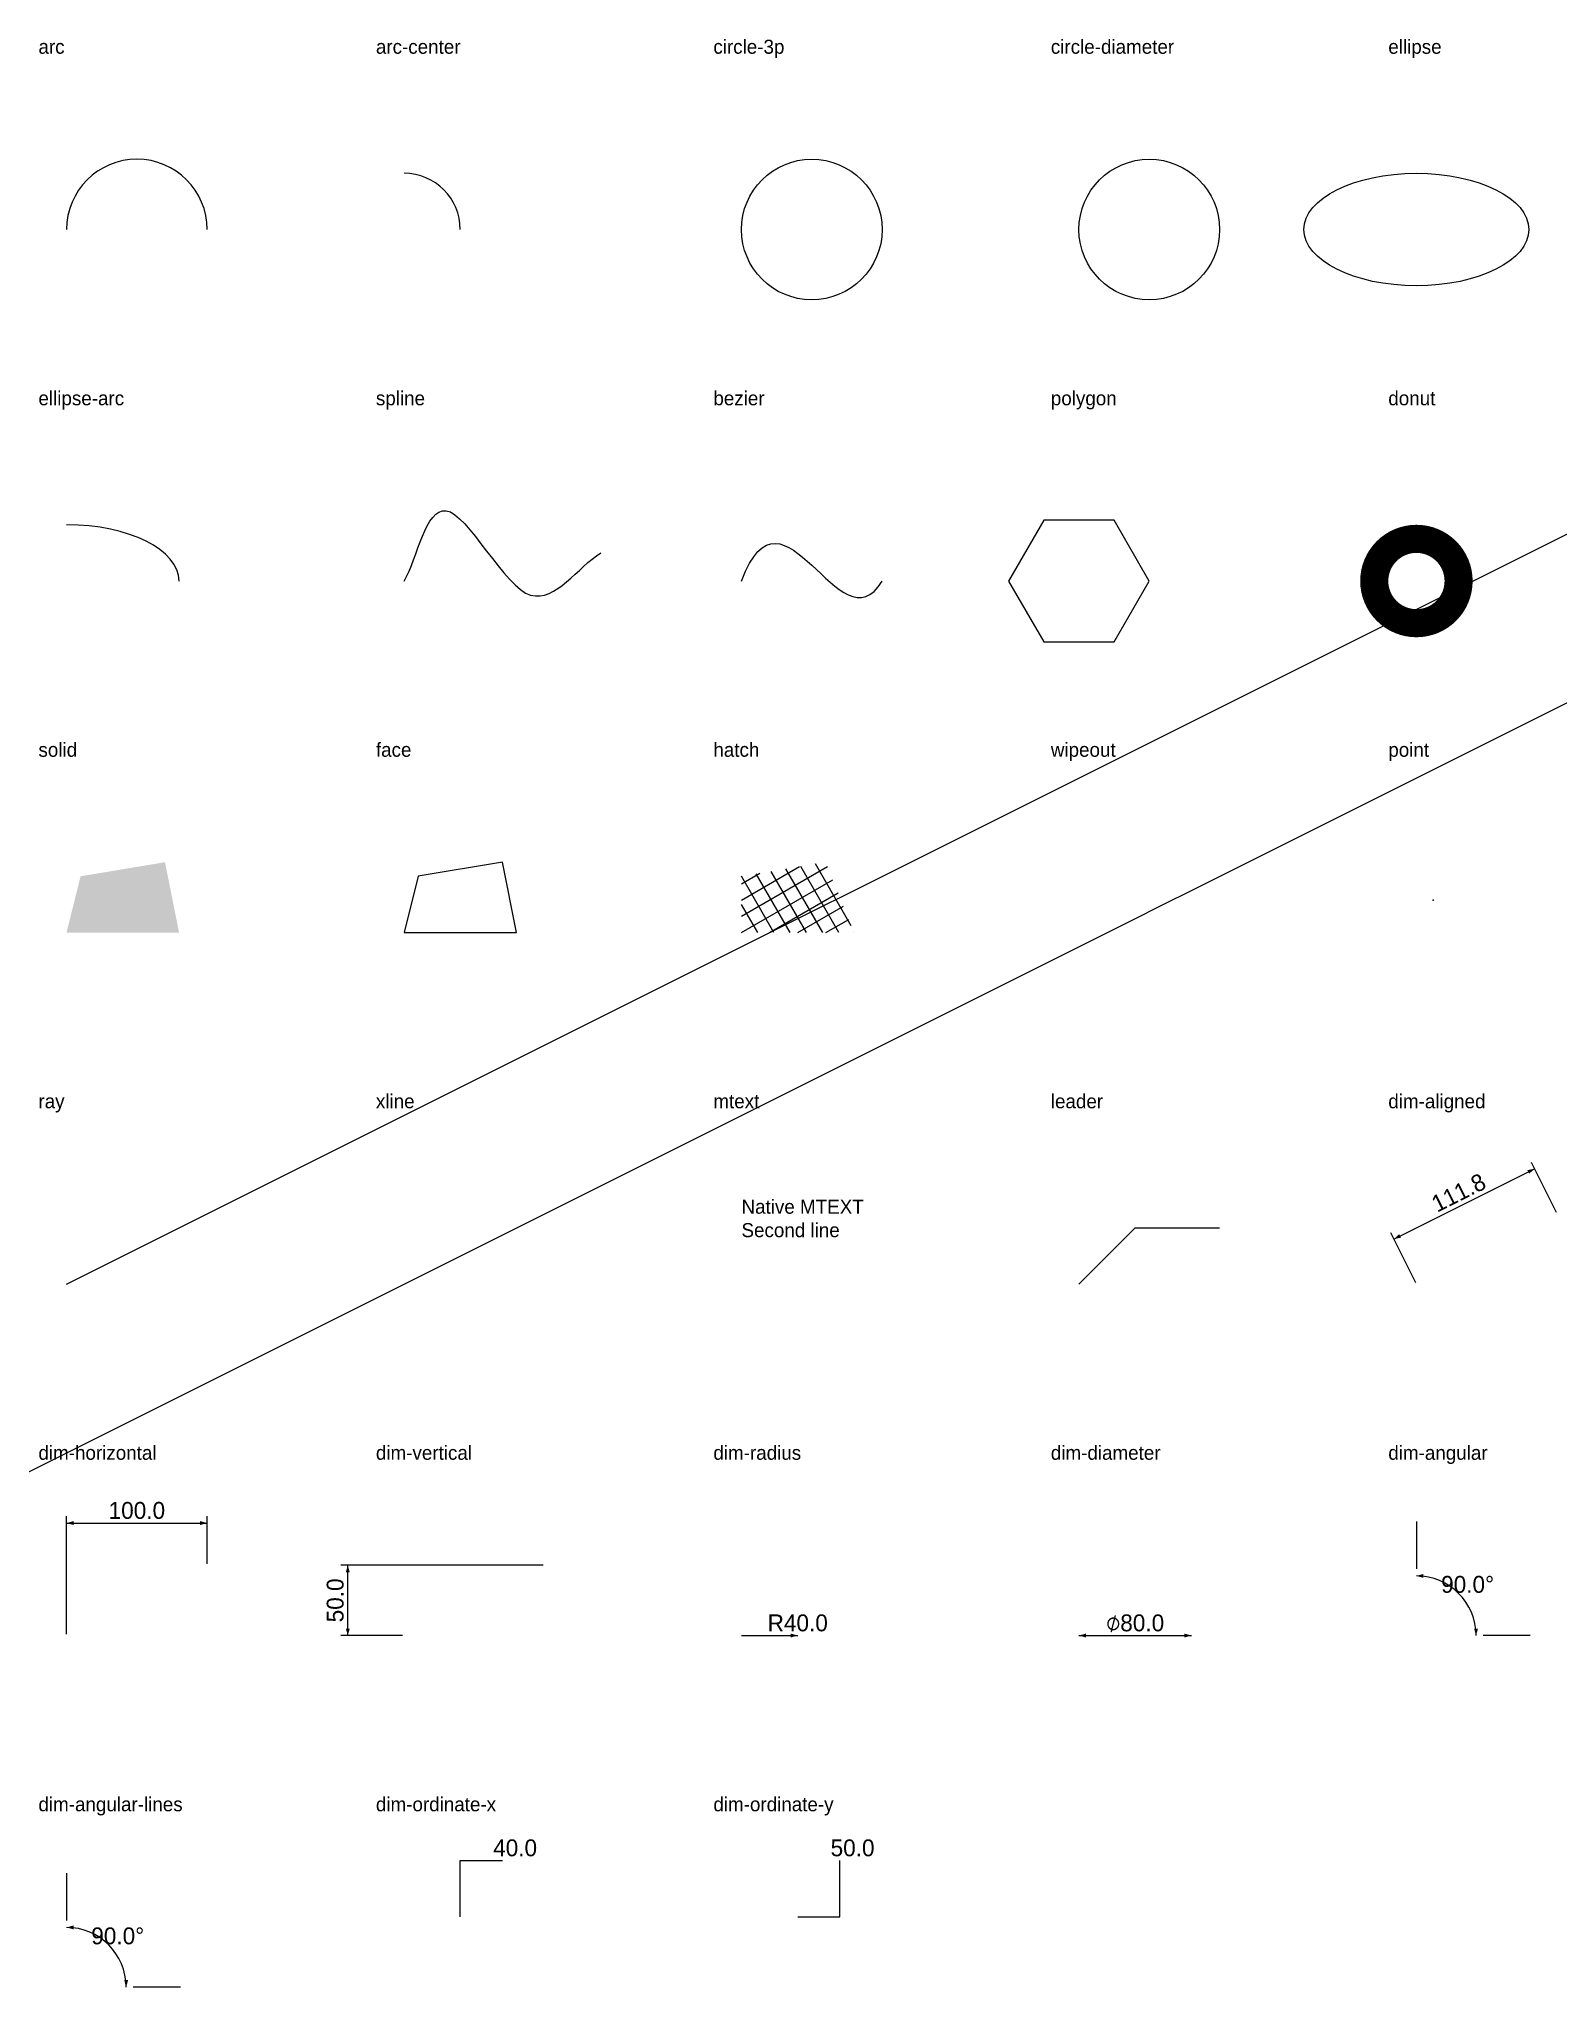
# Model space of a CAD drawing. Header units: millimetres. Extents: x -20 to 1060, y -1250 to 136.
import ezdxf
from ezdxf.enums import TextEntityAlignment as Align

# ---------------------------------------------------------------- set-up
doc = ezdxf.new("R2010")
doc.units = ezdxf.units.MM
doc.layers.get('0').update_dxf_attribs({"linetype": 'CONTINUOUS', "true_color": 0x344755})
doc.dimstyles.get("Standard").update_dxf_attribs({"dimtxt": 0.18, "dimasz": 0.18, "dimexe": 0.18, "dimexo": 0.0625, "dimgap": 0.09, "dimtad": 0, "dimtih": 1, "dimtoh": 1, "dimdec": 4, "dimzin": 0, "dimdsep": 46, "dimtxsty": 'STANDARD', "dimcen": 0.09, "dimadec": 0, "dimazin": 0, "dimtfac": 1, "dimtdec": 4, "dimtofl": 0, "dimtmove": 0, "dimatfit": 3, "dimfxl": 1, "dimtolj": 1, "dimtzin": 0, "dimarcsym": 0})

# ---------------------------------------------------------------- blocks, each defined once
blk = doc.blocks.new('*DCC1')
at = {"color": 0, "linetype": 'CONTINUOUS'}
for p, q in [((1059.6, -699.1), (1041.8, -663.5)), ((944, -718), (1044, -668)), ((959.6, -749.1), (941.8, -713.5))]:
    blk.add_line(p, q, dxfattribs=at)
for points in [[(1044, -668), (1040.2, -671.5), (1038.9, -669)], [(944, -718), (947.8, -714.5), (949.1, -717)]]:
    blk.add_solid(points, dxfattribs=at)
blk.add_text('111.8', height=12, rotation=26.5651, dxfattribs=at).set_placement((990, -685), align=Align.MIDDLE_CENTER)
blk = doc.blocks.new('*DCC2')
at = {"color": 0, "linetype": 'CONTINUOUS'}
for p, q in [((0, -999), (0, -915)), ((0, -920), (100, -920)), ((100, -949), (100, -915))]:
    blk.add_line(p, q, dxfattribs=at)
for points in [[(0, -920), (5, -918.6), (5, -921.4)], [(100, -920), (95, -921.4), (95, -918.6)]]:
    blk.add_solid(points, dxfattribs=at)
blk.add_text('100.0', height=12, dxfattribs=at).set_placement((50, -911), align=Align.MIDDLE_CENTER)
blk = doc.blocks.new('*DCC3')
at = {"color": 0, "linetype": 'CONTINUOUS'}
for p, q in [((339, -950), (195, -950)), ((200, -1000), (200, -950)), ((239, -1000), (195, -1000))]:
    blk.add_line(p, q, dxfattribs=at)
for points in [[(200, -950), (201.4, -955), (198.6, -955)], [(200, -1000), (198.6, -995), (201.4, -995)]]:
    blk.add_solid(points, dxfattribs=at)
blk.add_text('50.0', height=12, rotation=90, dxfattribs=at).set_placement((191, -975), align=Align.MIDDLE_CENTER)
blk = doc.blocks.new('*DCC4')
at = {"color": 0, "linetype": 'CONTINUOUS'}
blk.add_line((480, -1000), (520, -1000), dxfattribs=at)
blk.add_solid([(520, -1000), (515, -1001.4), (515, -998.6)], dxfattribs=at)
blk.add_text('R40.0', height=12, dxfattribs=at).set_placement((520, -991), align=Align.MIDDLE_CENTER)
blk = doc.blocks.new('*DCC5')
at = {"color": 0, "linetype": 'CONTINUOUS'}
blk.add_line((720, -1000), (800, -1000), dxfattribs=at)
for points in [[(720, -1000), (725, -998.6), (725, -1001.4)], [(800, -1000), (795, -1001.4), (795, -998.6)]]:
    blk.add_solid(points, dxfattribs=at)
blk.add_text('⌀80.0', height=12, dxfattribs=at).set_placement((760, -991), align=Align.MIDDLE_CENTER)
blk = doc.blocks.new('*DCC6')
at = {"color": 0, "linetype": 'CONTINUOUS'}
for p, q in [((960, -919), (960, -952.6)), ((1041, -1000), (1007.4, -1000))]:
    blk.add_line(p, q, dxfattribs=at)
blk.add_arc((960, -1000), 42.4, 0, 90, dxfattribs=at)
for points in [[(960, -957.6), (965, -956.2), (965, -959)], [(1002.4, -1000), (1001, -995), (1003.8, -995)]]:
    blk.add_solid(points, dxfattribs=at)
blk.add_text('90.0°', height=12, dxfattribs=at).set_placement((996.4, -963.6), align=Align.MIDDLE_CENTER)
blk = doc.blocks.new('*DCC7')
at = {"color": 0, "linetype": 'CONTINUOUS'}
for p, q in [((0, -1169), (0, -1202.6)), ((81, -1250), (47.4, -1250))]:
    blk.add_line(p, q, dxfattribs=at)
blk.add_arc((0, -1250), 42.4, 0, 90, dxfattribs=at)
for points in [[(0, -1207.6), (5, -1206.2), (5, -1209)], [(42.4, -1250), (41, -1245), (43.8, -1245)]]:
    blk.add_solid(points, dxfattribs=at)
blk.add_text('90.0°', height=12, dxfattribs=at).set_placement((36.4, -1213.6), align=Align.MIDDLE_CENTER)
blk = doc.blocks.new('*DCC8')
at = {"color": 0, "linetype": 'CONTINUOUS'}
for p, q in [((280, -1200), (280, -1160)), ((280, -1160), (310, -1160))]:
    blk.add_line(p, q, dxfattribs=at)
blk.add_text('40.0', height=12, dxfattribs=at).set_placement((319, -1151), align=Align.MIDDLE_CENTER)
blk = doc.blocks.new('*DCC9')
at = {"color": 0, "linetype": 'CONTINUOUS'}
for p, q in [((550, -1200), (550, -1160)), ((520, -1200), (550, -1200))]:
    blk.add_line(p, q, dxfattribs=at)
blk.add_text('50.0', height=12, dxfattribs=at).set_placement((559, -1151), align=Align.MIDDLE_CENTER)

msp = doc.modelspace()

# ---------------------------------------------------------------- hatches: boundary and pattern name
h = msp.add_hatch()
h.set_pattern_fill('USER', color=256, angle=30, style=0, pattern_type=0)
h.set_pattern_definition([(30, (480, -500), (-5, 8.6603), []), (120, (480, -500), (-8.6603, -5), [])])
h.paths.add_polyline_path([(480, -500), (560, -500), (540, -450), (480, -460)], flags=0)

# ---------------------------------------------------------------- linework, layer by layer
msp.add_lwpolyline([(770, -250), (745, -206.7), (695, -206.7), (670, -250), (695, -293.3), (745, -293.3)], close=True)
at = {"const_width": 20}
msp.add_lwpolyline([(930, -250, 1), (990, -250, 1)], format="xyb", close=True, dxfattribs=at)
for centre in [(530, 0), (770, 0)]:
    msp.add_circle(centre, 50)
for centre, radius, end in [((50, 0), 50, 180), ((240, 0), 40, 90)]:
    msp.add_arc(centre, radius, 0, end)
msp.add_ellipse((960, 0), major_axis=(80, 0), ratio=0.5)
msp.add_ellipse((0, -250), major_axis=(80, 0), ratio=0.5, start_param=0, end_param=1.5707963)
msp.add_open_spline([(480, -250), (510, -170), (550, -300), (580, -250)], degree=3)
msp.add_open_spline([(240, -250), (250, -233.33), (255, -198.33), (270, -200), (285, -201.67), (311.67, -255), (330, -260), (348.33, -265), (363.33, -240), (380, -230)], degree=3, knots=[0, 0, 0, 0, 1, 1, 1, 2, 2, 2, 3, 3, 3, 3])
msp.add_point((972, -477))
msp.add_solid([(0, -500), (80, -500), (10, -460), (70, -450)])
msp.add_3dface([(240, -500), (320, -500), (310, -450), (250, -460)])

# ---------------------------------------------------------------- texts
for s, p in [('arc', (-20, 125)), ('arc-center', (220, 125)), ('circle-3p', (460, 125)), ('circle-diameter', (700, 125)), ('ellipse', (940, 125)), ('ellipse-arc', (-20, -125)), ('spline', (220, -125)), ('bezier', (460, -125)), ('polygon', (700, -125)), ('donut', (940, -125)), ('solid', (-20, -375)), ('face', (220, -375)), ('hatch', (460, -375)), ('wipeout', (700, -375)), ('point', (940, -375)), ('ray', (-20, -625)), ('xline', (220, -625)), ('mtext', (460, -625)), ('leader', (700, -625)), ('dim-aligned', (940, -625)), ('dim-horizontal', (-20, -875)), ('dim-vertical', (220, -875)), ('dim-radius', (460, -875)), ('dim-diameter', (700, -875)), ('dim-angular', (940, -875)), ('dim-angular-lines', (-20, -1125)), ('dim-ordinate-x', (220, -1125)), ('dim-ordinate-y', (460, -1125))]:
    msp.add_text(s, height=10).set_placement(p)
at = {"insert": (480, -690), "char_height": 10, "width": 100, "attachment_point": 1}
msp.add_mtext('Native MTEXT\\PSecond line', dxfattribs=at)

# ---------------------------------------------------------------- dimensions: what is measured, and where the dimension line sits
dim = msp.add_aligned_dim(p1=(960, -750), p2=(1060, -700), distance=35.78, dimstyle='STANDARD', override={"dimscale": 1, "dimtxt": 12, "dimasz": 5, "dimexe": 5, "dimexo": 1, "dimgap": 3, "dimdec": 1, "dimlfac": 1, "dimrnd": 0, "dimzin": 0, "dimpost": '<>'})
dim.commit()
dim.dimension.update_dxf_attribs({"geometry": '*DCC1', "text_midpoint": (989.98, -684.95)})
dim = msp.add_linear_dim(base=(100, -920), p1=(0, -1000), p2=(100, -950), dimstyle='STANDARD', override={"dimscale": 1, "dimtxt": 12, "dimasz": 5, "dimexe": 5, "dimexo": 1, "dimgap": 3, "dimdec": 1, "dimlfac": 1, "dimrnd": 0, "dimzin": 0, "dimpost": '<>'})
dim.commit()
dim.dimension.update_dxf_attribs({"geometry": '*DCC2', "text_midpoint": (50, -911)})
dim = msp.add_angular_dim_3p(base=(990, -970), center=(960, -1000), p1=(1040, -1000), p2=(960, -920), dimstyle='STANDARD', override={"dimscale": 1, "dimtxt": 12, "dimasz": 5, "dimexe": 5, "dimexo": 1, "dimgap": 3, "dimdec": 1, "dimlfac": 1, "dimrnd": 0, "dimzin": 0, "dimpost": '<>'})
dim.commit()
dim.dimension.update_dxf_attribs({"geometry": '*DCC6', "text_midpoint": (996.36, -963.64)})
dim = msp.add_linear_dim(base=(200, -950), p1=(240, -1000), p2=(340, -950), angle=90, dimstyle='STANDARD', override={"dimscale": 1, "dimtxt": 12, "dimasz": 5, "dimexe": 5, "dimexo": 1, "dimgap": 3, "dimdec": 1, "dimlfac": 1, "dimrnd": 0, "dimzin": 0, "dimpost": '<>'})
dim.commit()
dim.dimension.update_dxf_attribs({"geometry": '*DCC3', "text_midpoint": (191, -975)})
dim = msp.add_radius_dim(center=(480, -1000), mpoint=(520, -1000), dimstyle='STANDARD', override={"dimscale": 1, "dimtxt": 12, "dimasz": 5, "dimexe": 5, "dimexo": 1, "dimgap": 3, "dimdec": 1, "dimlfac": 1, "dimrnd": 0, "dimzin": 0, "dimpost": '<>'})
dim.commit()
dim.dimension.update_dxf_attribs({"geometry": '*DCC4', "text_midpoint": (520, -991)})
dim = msp.add_diameter_dim_2p(p1=(720, -1000), p2=(800, -1000), dimstyle='STANDARD', override={"dimscale": 1, "dimtxt": 12, "dimasz": 5, "dimexe": 5, "dimexo": 1, "dimgap": 3, "dimdec": 1, "dimlfac": 1, "dimrnd": 0, "dimzin": 0, "dimpost": '<>'})
dim.commit()
dim.dimension.update_dxf_attribs({"geometry": '*DCC5', "text_midpoint": (760, -991)})
for feature_location, dtype, origin, picture, middle in [((280, -1200), 1, (240, -1250), '*DCC8', (319, -1151)), ((520, -1200), 0, (480, -1250), '*DCC9', (559, -1151))]:
    dim = msp.add_ordinate_dim(feature_location=feature_location, offset=(30, 40), dtype=dtype, origin=origin, dimstyle='STANDARD', override={"dimscale": 1, "dimtxt": 12, "dimasz": 5, "dimexe": 5, "dimexo": 1, "dimgap": 3, "dimdec": 1, "dimlfac": 1, "dimrnd": 0, "dimzin": 0, "dimpost": '<>'})
    dim.commit()
    dim.dimension.update_dxf_attribs({"geometry": picture, "text_midpoint": middle})
dim = msp.add_angular_dim_2l(base=(30, -1220), line1=((0, -1250), (80, -1250)), line2=((0, -1250), (0, -1170)), dimstyle='STANDARD', override={"dimscale": 1, "dimtxt": 12, "dimasz": 5, "dimexe": 5, "dimexo": 1, "dimgap": 3, "dimdec": 1, "dimlfac": 1, "dimrnd": 0, "dimzin": 0, "dimpost": '<>'})
dim.commit()
dim.dimension.update_dxf_attribs({"geometry": '*DCC7', "text_midpoint": (36.36, -1213.64)})

# ---------------------------------------------------------------- leaders
msp.add_leader([(720, -750), (760, -710), (820, -710)], dimstyle='STANDARD')

# ---------------------------------------------------------------- wipeouts: each hides what was drawn before it
msp.add_wipeout([(720, -500), (800, -500), (780, -450), (720, -460)])

# ---------------------------------------------------------------- next in the draw order: linework, layer by layer
msp.add_xline((240, -750), (0.8944272, 0.4472136))
msp.add_ray((0, -750), (0.8944272, 0.4472136))

doc.saveas('drawing.dxf')
